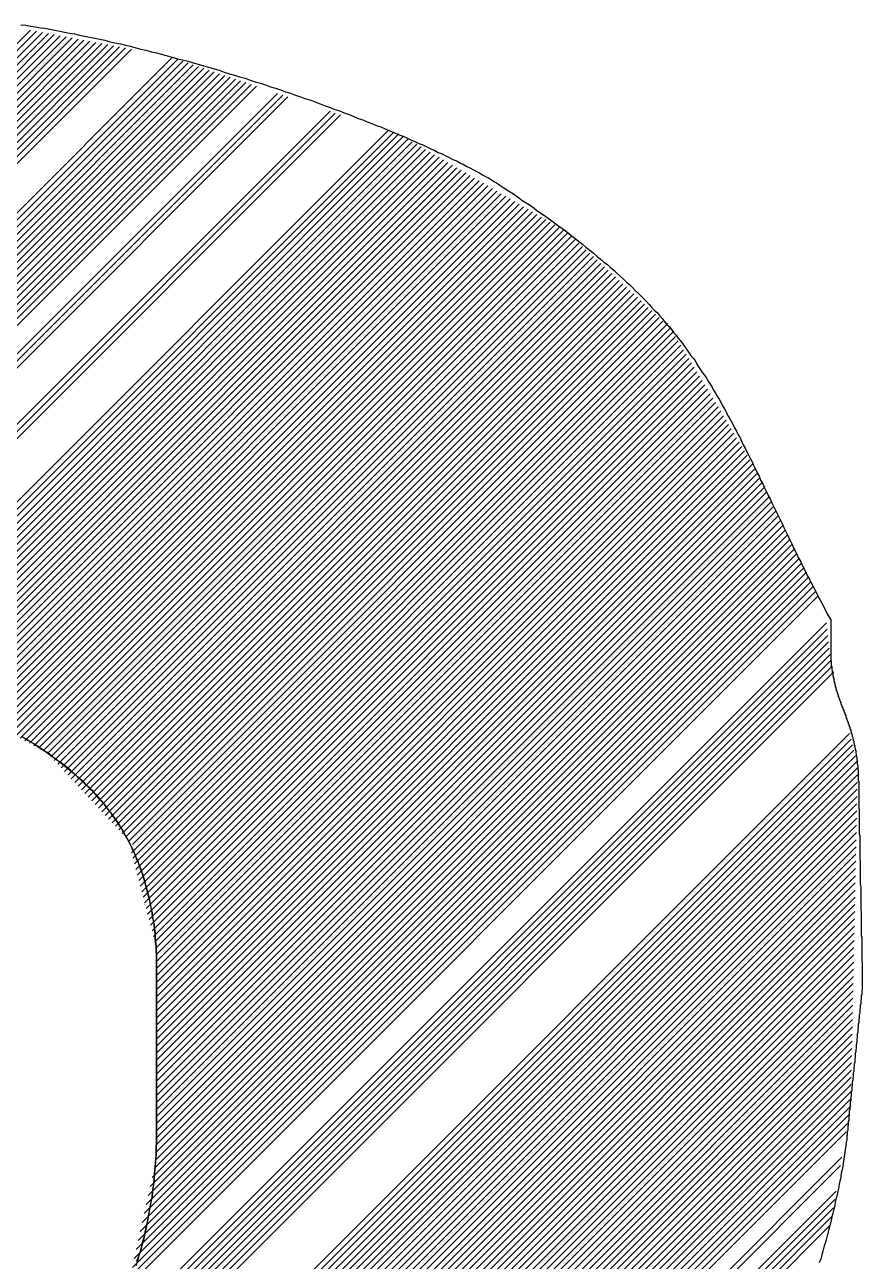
# Model space of a CAD drawing. Extents: x 3196 to 9141, y -1880 to 2325.
# Drawn here: x 9005.09 to 9013.49, y -1186.18 to -1173.78 of the extents above; entities that cross this region are included whole.
import ezdxf

# ---------------------------------------------------------------- set-up
doc = ezdxf.new("R2010")
doc.units = 0
doc.header["$MEASUREMENT"] = 0
doc.layers.add('1', color=1, linetype='CONTINUOUS')
doc.layers.add('10', color=10, linetype='CONTINUOUS')

msp = doc.modelspace()

# ---------------------------------------------------------------- linework, layer by layer
at = {"layer": '1', "linetype": 'Continuous'}
for p, q in [((9002.242018, -1177.156885), (9005.502518, -1173.896385)), ((9002.378168, -1176.950035), (9005.443018, -1173.885185)), ((9002.514318, -1176.743185), (9005.383518, -1173.873985)), ((9002.650468, -1176.536285), (9005.323968, -1173.862835)), ((9002.786668, -1176.329435), (9005.264468, -1173.851635)), ((9002.922818, -1176.122535), (9005.204918, -1173.840435)), ((9003.058968, -1175.915685), (9005.145418, -1173.829235)), ((9000.744268, -1179.432485), (9006.157268, -1174.019435)), ((9000.880418, -1179.225585), (9006.097768, -1174.008285)), ((9001.016568, -1179.018735), (9006.038218, -1173.997085)), ((9001.152718, -1178.811885), (9005.978718, -1173.985885)), ((9001.288918, -1178.604985), (9005.919218, -1173.974685)), ((9001.425068, -1178.398135), (9005.859668, -1173.963535)), ((9001.561218, -1178.191235), (9005.800168, -1173.952335)), ((9001.697368, -1177.984385), (9005.740618, -1173.941135)), ((9001.833518, -1177.777535), (9005.681118, -1173.929935)), ((9001.969718, -1177.570635), (9005.621568, -1173.918735)), ((9002.105868, -1177.363785), (9005.562068, -1173.907585)), ((8993.171068, -1187.500635), (9006.567168, -1174.104535)), ((8993.171068, -1187.571335), (9006.619918, -1174.122485)), ((8993.171068, -1187.642035), (9006.672668, -1174.140435)), ((9000.856218, -1180.027635), (9006.725418, -1174.158385)), ((9000.926918, -1180.027635), (9006.778168, -1174.176385)), ((9000.997618, -1180.027635), (9006.830968, -1174.194335)), ((9001.068368, -1180.027635), (9006.883718, -1174.212285)), ((9001.139068, -1180.027635), (9006.936468, -1174.230235)), ((9001.209768, -1180.027635), (9006.989218, -1174.248185)), ((9001.280918, -1180.027185), (9007.041968, -1174.266135)), ((9001.346518, -1180.032285), (9007.094718, -1174.284135)), ((9001.412118, -1180.037435), (9007.147468, -1174.302085)), ((9001.477718, -1180.042535), (9007.200218, -1174.320035)), ((9001.543318, -1180.047635), (9007.252968, -1174.337985)), ((9001.608868, -1180.052785), (9007.305718, -1174.355935)), ((9001.674468, -1180.057885), (9007.358468, -1174.373885)), ((9001.740068, -1180.062985), (9007.411218, -1174.391885)), ((9002.002518, -1180.083385), (9007.622218, -1174.463685)), ((9002.068918, -1180.087735), (9007.674968, -1174.481635)), ((9002.135268, -1180.092085), (9007.727718, -1174.499635)), ((9002.666218, -1180.126835), (9008.149768, -1174.643285)), ((9002.732568, -1180.131185), (9008.202518, -1174.661235)), ((9002.798918, -1180.135535), (9008.255268, -1174.679185)), ((9003.402568, -1180.168285), (9008.730018, -1174.840835)), ((9003.476568, -1180.164985), (9008.782768, -1174.858785)), ((9003.536818, -1180.175435), (9008.841568, -1174.870685)), ((9003.576218, -1180.206785), (9008.888268, -1174.894685)), ((9003.626018, -1180.227685), (9008.930868, -1174.922835)), ((9003.675868, -1180.248535), (9008.975518, -1174.948885)), ((9003.725668, -1180.269435), (9009.020168, -1174.974935)), ((9003.775468, -1180.290335), (9009.064818, -1175.000985)), ((9003.825318, -1180.311235), (9009.109468, -1175.027035)), ((9003.875118, -1180.332135), (9009.154118, -1175.053085)), ((9003.924918, -1180.353035), (9009.198818, -1175.079185)), ((9003.974768, -1180.373885), (9009.243468, -1175.105235)), ((9004.024568, -1180.394785), (9009.288118, -1175.131285)), ((9004.077918, -1180.412185), (9009.332768, -1175.157335)), ((9004.124218, -1180.436585), (9009.377418, -1175.183385)), ((9004.169718, -1180.461785), (9009.422068, -1175.209435)), ((9004.215618, -1180.486585), (9009.466718, -1175.235535)), ((9004.261568, -1180.511385), (9009.511368, -1175.261585)), ((9004.307468, -1180.536185), (9009.556018, -1175.287635)), ((9004.353368, -1180.560985), (9009.600668, -1175.313685)), ((9004.399268, -1180.585785), (9009.645318, -1175.339735)), ((9004.445218, -1180.610585), (9009.689968, -1175.365785)), ((9004.491118, -1180.635385), (9009.734618, -1175.391885)), ((9004.537018, -1180.660185), (9009.779268, -1175.417935)), ((9004.582968, -1180.684985), (9009.823918, -1175.443985)), ((9004.628868, -1180.709735), (9009.868568, -1175.470035)), ((9004.674768, -1180.734535), (9009.913218, -1175.496085)), ((9004.720668, -1180.759335), (9009.957868, -1175.522135)), ((9004.766618, -1180.784135), (9010.002518, -1175.548235)), ((9004.812518, -1180.808935), (9010.047168, -1175.574285)), ((9004.858418, -1180.833735), (9010.091818, -1175.600335)), ((9004.904318, -1180.858535), (9010.136468, -1175.626385)), ((9004.950268, -1180.883335), (9010.181168, -1175.652435)), ((9004.996168, -1180.908135), (9010.225818, -1175.678485)), ((9005.042068, -1180.932935), (9010.270468, -1175.704585)), ((9005.087968, -1180.957735), (9010.315118, -1175.730635)), ((9005.133918, -1180.982535), (9010.359768, -1175.756685)), ((9005.179818, -1181.007335), (9010.404418, -1175.782735)), ((9005.225718, -1181.032135), (9010.449068, -1175.808785)), ((9005.281318, -1181.047235), (9010.499668, -1175.828885)), ((9005.317568, -1181.081735), (9010.538368, -1175.860935)), ((9005.349518, -1181.120485), (9010.573018, -1175.896935)), ((9005.383618, -1181.157085), (9010.609718, -1175.930985)), ((9005.417718, -1181.193735), (9010.646418, -1175.964985)), ((9005.451768, -1181.230335), (9010.683068, -1175.999035)), ((9005.485868, -1181.266935), (9010.719768, -1176.033035)), ((9005.519968, -1181.303585), (9010.756468, -1176.067085)), ((9005.554068, -1181.340185), (9010.793168, -1176.101085)), ((9005.588168, -1181.376785), (9010.829818, -1176.135135)), ((9005.622268, -1181.413435), (9010.866518, -1176.169135)), ((9005.656368, -1181.450035), (9010.903218, -1176.203185)), ((9005.690418, -1181.486635), (9010.939868, -1176.237235)), ((9005.724518, -1181.523285), (9010.976568, -1176.271235)), ((9005.758618, -1181.559885), (9011.013268, -1176.305285)), ((9005.792718, -1181.596485), (9011.049918, -1176.339285)), ((9005.826818, -1181.633135), (9011.086618, -1176.373335)), ((9005.860918, -1181.669735), (9011.123318, -1176.407335)), ((9005.895018, -1181.706385), (9011.159968, -1176.441385)), ((9005.929068, -1181.742985), (9011.196668, -1176.475385)), ((9005.963168, -1181.779585), (9011.233368, -1176.509435)), ((9005.997268, -1181.816235), (9011.270068, -1176.543435)), ((9006.031368, -1181.852835), (9011.306718, -1176.577485)), ((9006.065468, -1181.889435), (9011.343418, -1176.611485)), ((9006.112718, -1181.912885), (9011.380118, -1176.645535)), ((9006.133668, -1181.962685), (9011.416768, -1176.679535)), ((9006.157068, -1182.080685), (9011.490168, -1176.747585)), ((9006.167718, -1181.999285), (9011.453468, -1176.713585)), ((9006.171818, -1182.136635), (9011.537768, -1176.770685)), ((9006.186618, -1182.192585), (9011.564368, -1176.814785)), ((9006.201368, -1182.248485), (9011.600218, -1176.849685)), ((9006.216168, -1182.304435), (9011.617568, -1176.903035)), ((9006.230918, -1182.360385), (9011.644168, -1176.947135)), ((9006.245718, -1182.416285), (9011.670768, -1176.991235)), ((9006.260468, -1182.472235), (9011.697368, -1177.035385)), ((9006.275268, -1182.528185), (9011.723968, -1177.079485)), ((9006.290018, -1182.584135), (9011.750568, -1177.123585)), ((9006.304818, -1182.640035), (9011.777118, -1177.167735)), ((9006.319568, -1182.695985), (9011.803718, -1177.211835)), ((9006.334368, -1182.751935), (9011.830318, -1177.255935)), ((9006.349118, -1182.807835), (9011.856918, -1177.300085)), ((9006.363918, -1182.863785), (9011.883518, -1177.344185)), ((9006.378668, -1182.919735), (9011.910118, -1177.388285)), ((9006.393468, -1182.975685), (9011.936718, -1177.432435)), ((9006.408218, -1183.031585), (9011.963318, -1177.476535)), ((9006.404468, -1183.106085), (9011.989918, -1177.520635)), ((9006.404768, -1183.176485), (9012.016518, -1177.564785)), ((9006.405118, -1183.246835), (9012.043068, -1177.608885)), ((9006.405418, -1183.317235), (9012.069668, -1177.652985)), ((9006.405768, -1183.387635), (9012.096268, -1177.697135)), ((9006.406068, -1183.458035), (9012.122868, -1177.741235)), ((9006.406418, -1183.528385), (9012.149468, -1177.785335)), ((9006.406718, -1183.598785), (9012.176068, -1177.829435)), ((9006.407068, -1183.669185), (9012.202668, -1177.873585)), ((9006.407368, -1183.739535), (9012.229268, -1177.917685)), ((9006.407718, -1183.809935), (9012.255868, -1177.961785)), ((9006.408018, -1183.880335), (9012.282418, -1178.005935)), ((9006.408368, -1183.950735), (9012.309018, -1178.050035)), ((9006.408668, -1184.021085), (9012.335618, -1178.094135)), ((9006.407868, -1184.234035), (9012.416018, -1178.225885)), ((9006.408518, -1184.162685), (9012.388818, -1178.182385)), ((9006.409218, -1184.091285), (9012.362218, -1178.138285)), ((9006.405868, -1184.448185), (9012.486218, -1178.367835)), ((9006.406518, -1184.376785), (9012.462818, -1178.320535)), ((9006.407218, -1184.305435), (9012.442018, -1178.270635)), ((9006.404518, -1184.590935), (9012.533018, -1178.462435)), ((9006.405218, -1184.519585), (9012.509618, -1178.415135)), ((9006.402518, -1184.805085), (9012.603218, -1178.604385)), ((9006.403218, -1184.733685), (9012.579818, -1178.557085)), ((9006.403868, -1184.662335), (9012.556418, -1178.509785)), ((9006.401218, -1184.947835), (9012.650018, -1178.698985)), ((9006.401868, -1184.876435), (9012.626618, -1178.651685)), ((9006.399868, -1185.090585), (9012.696818, -1178.793635)), ((9006.400518, -1185.019185), (9012.673418, -1178.746335)), ((9006.404068, -1185.157085), (9012.720218, -1178.840935)), ((9006.344718, -1185.428535), (9012.790418, -1178.982885)), ((9006.364518, -1185.338085), (9012.767018, -1178.935535)), ((9006.384318, -1185.247585), (9012.743618, -1178.888235)), ((9006.305168, -1185.609535), (9012.837218, -1179.077485)), ((9006.324968, -1185.519035), (9012.813818, -1179.030185)), ((9006.245818, -1185.881035), (9012.907418, -1179.219435)), ((9006.265568, -1185.790535), (9012.884018, -1179.172085)), ((9006.285368, -1185.700035), (9012.860618, -1179.124785)), ((9006.186468, -1186.152535), (9012.977618, -1179.361335)), ((9006.206218, -1186.062035), (9012.954218, -1179.314035)), ((9006.226018, -1185.971535), (9012.930818, -1179.266735)), ((9006.146868, -1186.333485), (9013.024418, -1179.455985)), ((9006.166668, -1186.243035), (9013.001018, -1179.408635)), ((9006.127118, -1186.423985), (9013.047818, -1179.503285)), ((8993.171068, -1199.733585), (9013.129768, -1179.774885)), ((8993.171068, -1199.804285), (9013.137218, -1179.838135)), ((8993.171068, -1199.874985), (9013.144668, -1179.901385)), ((8993.171068, -1199.945735), (9013.152118, -1179.964685)), ((8993.171068, -1200.016435), (9013.159568, -1180.027935)), ((8993.171068, -1200.087135), (9013.167018, -1180.091185)), ((8993.171068, -1200.157835), (9013.175168, -1180.153785)), ((8993.171068, -1200.228535), (9013.189618, -1180.210035)), ((8993.171068, -1200.299285), (9013.204068, -1180.266285)), ((9000.856468, -1193.391685), (9013.363168, -1180.884985)), ((9000.880418, -1193.438485), (9013.377618, -1180.941235)), ((9000.904318, -1193.485235), (9013.392118, -1180.997485)), ((9000.928268, -1193.532035), (9013.406568, -1181.053735)), ((9000.952218, -1193.578785), (9013.421018, -1181.109985)), ((9000.976168, -1193.625585), (9013.445868, -1181.155835)), ((9001.000068, -1193.672335), (9013.449968, -1181.222485)), ((9001.024018, -1193.719135), (9013.442868, -1181.300285)), ((9001.047968, -1193.765885), (9013.441368, -1181.372485)), ((9001.071868, -1193.812685), (9013.439868, -1181.444685)), ((9001.095818, -1193.859435), (9013.438368, -1181.516885)), ((9001.119768, -1193.906235), (9013.436868, -1181.589085)), ((9001.143668, -1193.952985), (9013.435418, -1181.661285)), ((9001.167618, -1193.999785), (9013.433918, -1181.733485)), ((9001.191568, -1194.046535), (9013.432418, -1181.805685)), ((9001.215468, -1194.093335), (9013.430918, -1181.877935)), ((9001.239418, -1194.140085), (9013.429418, -1181.950135)), ((9001.263368, -1194.186885), (9013.427918, -1182.022335)), ((9001.287318, -1194.233635), (9013.426418, -1182.094535)), ((9001.311218, -1194.280435), (9013.424918, -1182.166735)), ((9001.335168, -1194.327235), (9013.423418, -1182.238935)), ((9001.359118, -1194.373985), (9013.421918, -1182.311135)), ((9001.383018, -1194.420785), (9013.420418, -1182.383335)), ((9001.406968, -1194.467535), (9013.418968, -1182.455585)), ((9001.430918, -1194.514335), (9013.417468, -1182.527785)), ((9001.454818, -1194.561085), (9013.415968, -1182.599985)), ((9001.478768, -1194.607885), (9013.414468, -1182.672185)), ((9001.502718, -1194.654635), (9013.412968, -1182.744385)), ((9001.526668, -1194.701435), (9013.411468, -1182.816585)), ((9001.550568, -1194.748185), (9013.409968, -1182.888785)), ((9001.574518, -1194.794985), (9013.408468, -1182.960985)), ((9001.598468, -1194.841735), (9013.406968, -1183.033185)), ((9001.622368, -1194.888535), (9013.405468, -1183.105435)), ((9001.646318, -1194.935285), (9013.404018, -1183.177635)), ((9001.670268, -1194.982085), (9013.402518, -1183.249835)), ((9001.694168, -1195.028835), (9013.401018, -1183.322035)), ((9001.718118, -1195.075635), (9013.399518, -1183.394235)), ((9001.742068, -1195.122385), (9013.398018, -1183.466435)), ((9001.765968, -1195.169185), (9013.396518, -1183.538635)), ((9001.789918, -1195.215935), (9013.395018, -1183.610835)), ((9001.813868, -1195.262735), (9013.393518, -1183.683085)), ((9001.837818, -1195.309485), (9013.392018, -1183.755285)), ((9001.861718, -1195.356285), (9013.390518, -1183.827485)), ((9001.885668, -1195.403035), (9013.389018, -1183.899685)), ((9001.909618, -1195.449835), (9013.387568, -1183.971885)), ((9001.933518, -1195.496585), (9013.386068, -1184.044085)), ((9001.957468, -1195.543385), (9013.384568, -1184.116285)), ((9001.981418, -1195.590135), (9013.383068, -1184.188485)), ((9002.005318, -1195.636935), (9013.381568, -1184.260735)), ((9002.029268, -1195.683685), (9013.380068, -1184.332935)), ((9002.053218, -1195.730485), (9013.378568, -1184.405135)), ((9002.077168, -1195.777285), (9013.377068, -1184.477335)), ((9002.101068, -1195.824035), (9013.375568, -1184.549535)), ((9002.125018, -1195.870835), (9013.374068, -1184.621735)), ((9002.148968, -1195.917585), (9013.355718, -1184.710835)), ((9002.172868, -1195.964385), (9013.341568, -1184.795685)), ((9002.196818, -1196.011135), (9013.327418, -1184.880535)), ((9002.268618, -1196.151485), (9013.285018, -1185.135085)), ((9002.292568, -1196.198235), (9013.270868, -1185.219935)), ((9002.364368, -1196.338585), (9013.228468, -1185.474485)), ((9002.388318, -1196.385335), (9013.214318, -1185.559335)), ((9002.412218, -1196.432135), (9013.200168, -1185.644185)), ((9002.436168, -1196.478885), (9013.186018, -1185.729035)), ((9002.460118, -1196.525685), (9013.171868, -1185.813885))]:
    msp.add_line(p, q, dxfattribs=at)
at = {"layer": '10', "linetype": 'Continuous'}
for points in [[(9005.048118, -1173.775235), (9005.098318, -1173.780285), (9005.143518, -1173.790285), (9005.193768, -1173.795335), (9005.243968, -1173.805385), (9005.289168, -1173.810385), (9005.339368, -1173.820435), (9005.389618, -1173.830485), (9005.439818, -1173.840535), (9005.485018, -1173.850585), (9005.535218, -1173.860635), (9005.585468, -1173.865635), (9005.635668, -1173.880685), (9005.685918, -1173.890735), (9005.736118, -1173.900785), (9005.791368, -1173.910835), (9005.841568, -1173.920885), (9005.891818, -1173.930935), (9005.942018, -1173.945985), (9005.992268, -1173.956035), (9006.047468, -1173.966085), (9006.097718, -1173.981135), (9006.147918, -1173.991185), (9006.203168, -1174.006235), (9006.253368, -1174.021335), (9006.303618, -1174.031385), (9006.358868, -1174.046435), (9006.409068, -1174.056485), (9006.459268, -1174.071535), (9006.514518, -1174.086585), (9006.564768, -1174.101685), (9006.620018, -1174.116735), (9006.670218, -1174.126785), (9006.725468, -1174.141835), (9006.775668, -1174.156935), (9006.825918, -1174.171985), (9006.881118, -1174.187035), (9006.931368, -1174.202135), (9006.986618, -1174.217185), (9007.036818, -1174.232235), (9007.087018, -1174.252335), (9007.142268, -1174.267385), (9007.192518, -1174.282485), (9007.242718, -1174.297535), (9007.297968, -1174.312585), (9007.348168, -1174.332685), (9007.398418, -1174.347735), (9007.453668, -1174.362835), (9007.503868, -1174.377885), (9007.554068, -1174.397985), (9007.604318, -1174.413035), (9007.654518, -1174.428085), (9007.704768, -1174.448185), (9007.754968, -1174.463235), (9007.805168, -1174.483335), (9007.855418, -1174.498435), (9007.905618, -1174.518485), (9007.955868, -1174.533585), (9008.006068, -1174.553635), (9008.051268, -1174.568735), (9008.101468, -1174.588785), (9008.151718, -1174.603885), (9008.196918, -1174.623985), (9008.247118, -1174.639035), (9008.292318, -1174.659135), (9008.342518, -1174.674185), (9008.387718, -1174.694285), (9008.432918, -1174.714335), (9008.478118, -1174.729435), (9008.523318, -1174.749535), (9008.568518, -1174.764585), (9008.613718, -1174.784685), (9008.658918, -1174.799735), (9008.704118, -1174.819835), (9008.749318, -1174.839885), (9008.789518, -1174.854985), (9008.834718, -1174.875085), (9008.874868, -1174.890135), (9008.920068, -1174.910235), (9008.960268, -1174.930285), (9009.000418, -1174.945385), (9009.040618, -1174.965435), (9009.080768, -1174.980535), (9009.120968, -1175.000635), (9009.161118, -1175.020685), (9009.201318, -1175.035785), (9009.236468, -1175.055835), (9009.276618, -1175.070935), (9009.311768, -1175.090985), (9009.346918, -1175.106085), (9009.382118, -1175.126185), (9009.422268, -1175.141235), (9009.452418, -1175.161335), (9009.487568, -1175.176385), (9009.522718, -1175.196485), (9009.552818, -1175.211535), (9009.588018, -1175.231635), (9009.618118, -1175.246685), (9009.648268, -1175.261735), (9009.678368, -1175.281835), (9009.708518, -1175.296885), (9009.738668, -1175.311985), (9009.768768, -1175.332085), (9009.793918, -1175.347135), (9009.819018, -1175.362185), (9009.849118, -1175.382285), (9009.874268, -1175.397335)], [(9009.874268, -1175.397335), (9009.894318, -1175.412435), (9009.939518, -1175.442535), (9009.989768, -1175.472685), (9010.039968, -1175.507835), (9010.085168, -1175.542985), (9010.135418, -1175.573135), (9010.180568, -1175.603235), (9010.225768, -1175.638385), (9010.270968, -1175.668535), (9010.316168, -1175.698685), (9010.361368, -1175.733835), (9010.401568, -1175.763935), (9010.441718, -1175.794085), (9010.486918, -1175.824235), (9010.527118, -1175.854335), (9010.567268, -1175.884485), (9010.607468, -1175.914635), (9010.642618, -1175.944735), (9010.682768, -1175.974885), (9010.717968, -1176.005035), (9010.758118, -1176.035135), (9010.793268, -1176.065285), (9010.828418, -1176.095385), (9010.863568, -1176.125535), (9010.898718, -1176.155685), (9010.933868, -1176.180785), (9010.964018, -1176.210935), (9010.999168, -1176.241035), (9011.029318, -1176.271185), (9011.059418, -1176.296285), (9011.094618, -1176.326435), (9011.124718, -1176.356535), (9011.154868, -1176.381685), (9011.184968, -1176.411785), (9011.210118, -1176.441935), (9011.240218, -1176.467035), (9011.270368, -1176.497185), (9011.295468, -1176.522285), (9011.325618, -1176.552385), (9011.350718, -1176.582535), (9011.375818, -1176.607635), (9011.400918, -1176.637785), (9011.431068, -1176.662885), (9011.456168, -1176.693035), (9011.481268, -1176.723135), (9011.501368, -1176.748285), (9011.526468, -1176.778385), (9011.551618, -1176.803485), (9011.576718, -1176.833635), (9011.596818, -1176.863785), (9011.621918, -1176.888885), (9011.642018, -1176.919035), (9011.662068, -1176.944135), (9011.687168, -1176.974235), (9011.707268, -1177.004385), (9011.727368, -1177.029485), (9011.747468, -1177.059635), (9011.767568, -1177.089785), (9011.792668, -1177.119885), (9011.812718, -1177.144985), (9011.827818, -1177.175135), (9011.847918, -1177.205285), (9011.867968, -1177.235385), (9011.888068, -1177.265535), (9011.908168, -1177.290635), (9011.928268, -1177.320785), (9011.943318, -1177.350885), (9011.963418, -1177.381035), (9011.983468, -1177.411185), (9011.998568, -1177.441285), (9012.018668, -1177.471435), (9012.033718, -1177.501585), (9012.053818, -1177.531685), (9012.073868, -1177.566835), (9012.088968, -1177.596985), (9012.109018, -1177.627135), (9012.124118, -1177.657235), (9012.139168, -1177.692385), (9012.159268, -1177.722535), (9012.174318, -1177.752685), (9012.194418, -1177.787835), (9012.209468, -1177.817935), (9012.229568, -1177.853085), (9012.244618, -1177.888285), (9012.264718, -1177.918385), (9012.279768, -1177.953535), (9012.294868, -1177.988685), (9012.314918, -1178.023835), (9012.330018, -1178.053985), (9012.350118, -1178.089135), (9012.365168, -1178.124285), (9012.385268, -1178.159435), (9012.400318, -1178.194585), (9012.420418, -1178.234785), (9012.435468, -1178.269935), (9012.455568, -1178.305085), (9012.470618, -1178.345285), (9012.490718, -1178.380435), (9012.505768, -1178.415585), (9012.525868, -1178.455735), (9012.545968, -1178.495935), (9012.566018, -1178.531085), (9012.581118, -1178.571235), (9012.601218, -1178.611435), (9012.621268, -1178.651585), (9012.641368, -1178.691785), (9012.661468, -1178.731935), (9012.681568, -1178.772135), (9012.701618, -1178.817335), (9012.721718, -1178.857485), (9012.741818, -1178.897685), (9012.761918, -1178.942885), (9012.781968, -1178.983035), (9012.802068, -1179.028235), (9012.827168, -1179.073435), (9012.847268, -1179.118635), (9012.872368, -1179.163835), (9012.892468, -1179.209035), (9012.917568, -1179.254235), (9012.937668, -1179.299435), (9012.962768, -1179.344635), (9012.987868, -1179.394885), (9013.013018, -1179.440035), (9013.038118, -1179.490285), (9013.063218, -1179.540485), (9013.088318, -1179.585685), (9013.113418, -1179.635935), (9013.138568, -1179.686135), (9013.168668, -1179.736335), (9013.173718, -1179.746385), (9013.173718, -1179.751435), (9013.173718, -1179.756435), (9013.173718, -1179.761485), (9013.173718, -1179.766485), (9013.173718, -1179.771535), (9013.173718, -1179.776535), (9013.173718, -1179.781535), (9013.173718, -1179.786585), (9013.173718, -1179.791585), (9013.173718, -1179.796635), (9013.173718, -1179.801635), (9013.173718, -1179.806685), (9013.173718, -1179.811685), (9013.173718, -1179.816685), (9013.173718, -1179.821735), (9013.173718, -1179.826735), (9013.173718, -1179.831785), (9013.173718, -1179.836785), (9013.173718, -1179.841835), (9013.173718, -1179.846835), (9013.173718, -1179.851885), (9013.173718, -1179.856885), (9013.173718, -1179.861885), (9013.173718, -1179.866935), (9013.173718, -1179.871935), (9013.173718, -1179.876985), (9013.173718, -1179.881985), (9013.173718, -1179.887035), (9013.173718, -1179.892035), (9013.173718, -1179.897085), (9013.173718, -1179.902085), (9013.173718, -1179.907085), (9013.173718, -1179.912135), (9013.173718, -1179.917135), (9013.173718, -1179.922185), (9013.173718, -1179.927185), (9013.173718, -1179.932235), (9013.173718, -1179.937235), (9013.173718, -1179.942235), (9013.173718, -1179.947285), (9013.173718, -1179.952285), (9013.173718, -1179.957335), (9013.173718, -1179.962335), (9013.173718, -1179.967385), (9013.173718, -1179.972385), (9013.173718, -1179.977435), (9013.173718, -1179.982435), (9013.173718, -1179.987435), (9013.173718, -1179.992485), (9013.173718, -1179.997485), (9013.173718, -1180.002535), (9013.173718, -1180.007535), (9013.173718, -1180.012585), (9013.173718, -1180.017585), (9013.173718, -1180.022635), (9013.173718, -1180.027635), (9013.173718, -1180.042685), (9013.173718, -1180.057785), (9013.173718, -1180.067785), (9013.173718, -1180.082885), (9013.173718, -1180.092935), (9013.173718, -1180.107985), (9013.173718, -1180.123035), (9013.173718, -1180.133085), (9013.173718, -1180.148185), (9013.178718, -1180.158185), (9013.178718, -1180.168235), (9013.178718, -1180.183335), (9013.178718, -1180.193335), (9013.178718, -1180.208435), (9013.183768, -1180.218485), (9013.183768, -1180.228535), (9013.183768, -1180.238535), (9013.188768, -1180.253635), (9013.188768, -1180.263685), (9013.188768, -1180.273735), (9013.193768, -1180.283735), (9013.193768, -1180.293785), (9013.193768, -1180.303835), (9013.198818, -1180.313885), (9013.198818, -1180.323935), (9013.203818, -1180.333985), (9013.203818, -1180.344035), (9013.203818, -1180.354085), (9013.208868, -1180.364085), (9013.208868, -1180.374135), (9013.213868, -1180.384185), (9013.213868, -1180.394235), (9013.218918, -1180.404285), (9013.218918, -1180.414335), (9013.223918, -1180.424385), (9013.223918, -1180.434435), (9013.228968, -1180.444435), (9013.228968, -1180.449485), (9013.233968, -1180.459535), (9013.238968, -1180.469585), (9013.238968, -1180.479635), (9013.244018, -1180.489635), (9013.244018, -1180.494685), (9013.249018, -1180.504735), (9013.249018, -1180.514785), (9013.254068, -1180.524835), (9013.259068, -1180.529835), (9013.259068, -1180.539885), (9013.264118, -1180.549935), (9013.269118, -1180.559985), (9013.269118, -1180.564985), (9013.274168, -1180.575035), (9013.274168, -1180.585085), (9013.279168, -1180.595135), (9013.284168, -1180.600135), (9013.284168, -1180.610185), (9013.289218, -1180.620235), (9013.294218, -1180.625235), (9013.294218, -1180.635285), (9013.299268, -1180.645335), (9013.304268, -1180.655385), (9013.304268, -1180.660385), (9013.309318, -1180.670435), (9013.314318, -1180.680485), (9013.314318, -1180.690535), (9013.319318, -1180.695535), (9013.324368, -1180.705585), (9013.324368, -1180.715635), (9013.329368, -1180.725685), (9013.329368, -1180.730735), (9013.334418, -1180.740735), (9013.339418, -1180.750785), (9013.339418, -1180.760835), (9013.344468, -1180.765885), (9013.349468, -1180.775935), (9013.349468, -1180.785935), (9013.354518, -1180.795985), (9013.359518, -1180.806035), (9013.359518, -1180.816085), (9013.364518, -1180.826135), (9013.364518, -1180.836185), (9013.369568, -1180.841185), (9013.374568, -1180.851235), (9013.374568, -1180.861285), (9013.379618, -1180.871335), (9013.379618, -1180.881385), (9013.384618, -1180.891435), (9013.389668, -1180.901485), (9013.389668, -1180.911485), (9013.394668, -1180.926585), (9013.394668, -1180.936635), (9013.399718, -1180.946635), (9013.399718, -1180.956685), (9013.404718, -1180.966735), (9013.404718, -1180.976785), (9013.409718, -1180.991835), (9013.409718, -1181.001885), (9013.414768, -1181.011935), (9013.414768, -1181.021985), (9013.419768, -1181.037035), (9013.419768, -1181.047085), (9013.424818, -1181.057135), (9013.424818, -1181.072185), (9013.424818, -1181.082235), (9013.429818, -1181.097335), (9013.429818, -1181.107385), (9013.434868, -1181.122435), (9013.434868, -1181.132485), (9013.434868, -1181.147535), (9013.439868, -1181.162585), (9013.439868, -1181.172635), (9013.439868, -1181.187735), (9013.444868, -1181.202785), (9013.444868, -1181.217835), (9013.444868, -1181.232935), (9013.444868, -1181.242935), (9013.449918, -1181.258035), (9013.449918, -1181.273085), (9013.449918, -1181.288135), (9013.449918, -1181.303235), (9013.449918, -1181.318285), (9013.449918, -1181.338385), (9013.449918, -1181.353435), (9013.454918, -1181.368485), (9013.454918, -1181.383585), (9013.454918, -1181.403685), (9013.454918, -1181.418735), (9013.454918, -1181.433785), (9013.454918, -1181.438835), (9013.454918, -1181.443835), (9013.454918, -1181.448835), (9013.454918, -1181.453885), (9013.454918, -1181.458885), (9013.454918, -1181.463935), (9013.454918, -1181.468935), (9013.454918, -1181.478985), (9013.454918, -1181.484035), (9013.454918, -1181.494035), (9013.454918, -1181.504085), (9013.454918, -1181.509135), (9013.454918, -1181.519185), (9013.454918, -1181.529235), (9013.454918, -1181.544285), (9013.454918, -1181.554335), (9013.454918, -1181.564385), (9013.454918, -1181.579435), (9013.454918, -1181.589485), (9013.454918, -1181.604535), (9013.454918, -1181.619585), (9013.454918, -1181.634685), (9013.459968, -1181.644735), (9013.459968, -1181.659785), (9013.459968, -1181.679885), (9013.459968, -1181.694935), (9013.459968, -1181.709985), (9013.459968, -1181.725085), (9013.459968, -1181.745135), (9013.459968, -1181.760235), (9013.459968, -1181.780335), (9013.459968, -1181.795385), (9013.459968, -1181.815485), (9013.459968, -1181.835535), (9013.459968, -1181.855635), (9013.459968, -1181.875735), (9013.459968, -1181.890785), (9013.464968, -1181.910885), (9013.464968, -1181.935985), (9013.464968, -1181.956085), (9013.464968, -1181.976185), (9013.464968, -1181.996235), (9013.464968, -1182.016335), (9013.464968, -1182.036435), (9013.464968, -1182.061535), (9013.464968, -1182.081635), (9013.464968, -1182.101735), (9013.464968, -1182.126835), (9013.464968, -1182.146935), (9013.470018, -1182.172035), (9013.470018, -1182.192135), (9013.470018, -1182.217235), (9013.470018, -1182.237335), (9013.470018, -1182.262435), (9013.470018, -1182.282535), (9013.470018, -1182.307635), (9013.470018, -1182.327685), (9013.470018, -1182.352835), (9013.470018, -1182.377935), (9013.470018, -1182.398035), (9013.475018, -1182.423135), (9013.475018, -1182.443235), (9013.475018, -1182.468335), (9013.475018, -1182.493435), (9013.475018, -1182.513535), (9013.475018, -1182.538635), (9013.475018, -1182.558735), (9013.475018, -1182.583835), (9013.475018, -1182.608935), (9013.475018, -1182.629035), (9013.475018, -1182.654135), (9013.480068, -1182.674235), (9013.480068, -1182.699335), (9013.480068, -1182.719435), (9013.480068, -1182.739535), (9013.480068, -1182.764635), (9013.480068, -1182.784735), (9013.480068, -1182.804785), (9013.480068, -1182.829885), (9013.480068, -1182.849985), (9013.480068, -1182.870085), (9013.480068, -1182.890185), (9013.480068, -1182.910285), (9013.485068, -1182.930335), (9013.485068, -1182.950435), (9013.485068, -1182.970535), (9013.485068, -1182.990635), (9013.485068, -1183.010685), (9013.485068, -1183.030785), (9013.485068, -1183.045835), (9013.485068, -1183.065935), (9013.485068, -1183.086035), (9013.485068, -1183.101085), (9013.485068, -1183.121185), (9013.485068, -1183.136235), (9013.485068, -1183.151335), (9013.485068, -1183.166385), (9013.490068, -1183.181435), (9013.490068, -1183.196535), (9013.490068, -1183.211585), (9013.490068, -1183.226635), (9013.490068, -1183.241735), (9013.490068, -1183.256785), (9013.490068, -1183.266835), (9013.490068, -1183.281885), (9013.490068, -1183.291935), (9013.490068, -1183.301985), (9013.490068, -1183.317035), (9013.490068, -1183.327085), (9013.490068, -1183.337135), (9013.490068, -1183.347185), (9013.490068, -1183.352185), (9013.490068, -1183.362235), (9013.490068, -1183.367285), (9013.490068, -1183.377285), (9013.490068, -1183.382335), (9013.490068, -1183.387335), (9013.490068, -1183.392385), (9013.490068, -1183.397385), (9013.490068, -1183.402435), (9013.490068, -1183.407435), (9013.490068, -1183.412485), (9013.490068, -1183.417485), (9013.490068, -1183.422485), (9013.490068, -1183.427535), (9013.490068, -1183.432535), (9013.490068, -1183.437585), (9013.490068, -1183.442585), (9013.490068, -1183.447635), (9013.490068, -1183.457635), (9013.485068, -1183.462685), (9013.485068, -1183.467685), (9013.485068, -1183.477735), (9013.485068, -1183.482785), (9013.485068, -1183.492835), (9013.485068, -1183.502835), (9013.480068, -1183.512885), (9013.480068, -1183.522935), (9013.480068, -1183.532985), (9013.480068, -1183.543035), (9013.480068, -1183.553085), (9013.475018, -1183.563135), (9013.475018, -1183.578185), (9013.475018, -1183.588235), (9013.475018, -1183.598285), (9013.470018, -1183.613335), (9013.470018, -1183.623385), (9013.470018, -1183.638435), (9013.464968, -1183.653535), (9013.464968, -1183.663585), (9013.464968, -1183.678635), (9013.464968, -1183.693685), (9013.459968, -1183.708735), (9013.459968, -1183.723835), (9013.459968, -1183.738885), (9013.454918, -1183.753935), (9013.454918, -1183.769035), (9013.454918, -1183.784085), (9013.449918, -1183.799135), (9013.449918, -1183.814235), (9013.449918, -1183.834285), (9013.444868, -1183.849385), (9013.444868, -1183.864435), (9013.444868, -1183.884535), (9013.439868, -1183.899585), (9013.439868, -1183.914685), (9013.439868, -1183.934735), (9013.434868, -1183.949835), (9013.434868, -1183.969885), (9013.434868, -1183.984985), (9013.429818, -1184.005035), (9013.429818, -1184.020135), (9013.429818, -1184.040235), (9013.424818, -1184.055285), (9013.424818, -1184.075385), (9013.419768, -1184.095435), (9013.419768, -1184.110535), (9013.419768, -1184.130585), (9013.414768, -1184.145685), (9013.414768, -1184.165785), (9013.414768, -1184.185835), (9013.409718, -1184.200935), (9013.409718, -1184.220985), (9013.404718, -1184.236085), (9013.404718, -1184.256135), (9013.404718, -1184.276235), (9013.399718, -1184.291335), (9013.399718, -1184.311385), (9013.399718, -1184.326485), (9013.394668, -1184.346535), (9013.394668, -1184.361635), (9013.389668, -1184.381685), (9013.389668, -1184.396785), (9013.389668, -1184.416885), (9013.384618, -1184.431935), (9013.384618, -1184.452035), (9013.384618, -1184.467085), (9013.379618, -1184.482135), (9013.379618, -1184.502235), (9013.379618, -1184.517285), (9013.374568, -1184.532385), (9013.374568, -1184.552435), (9013.374568, -1184.567535), (9013.369568, -1184.582585), (9013.369568, -1184.597635), (9013.369568, -1184.612735), (9013.364518, -1184.627785), (9013.364518, -1184.642835), (9013.364518, -1184.657935), (9013.359518, -1184.672985), (9013.359518, -1184.688035), (9013.359518, -1184.703135), (9013.359518, -1184.713135), (9013.354518, -1184.728235), (9013.354518, -1184.743285), (9013.354518, -1184.753335), (9013.354518, -1184.768385), (9013.349468, -1184.778435), (9013.349468, -1184.793535), (9013.349468, -1184.803535), (9013.349468, -1184.813585), (9013.344468, -1184.823635), (9013.344468, -1184.833685), (9013.344468, -1184.843735), (9013.344468, -1184.853785), (9013.344468, -1184.863835), (9013.339418, -1184.873885), (9013.339418, -1184.883885), (9013.339418, -1184.888935), (9013.339418, -1184.898985), (9013.339418, -1184.903985), (9013.339418, -1184.914035), (9013.334418, -1184.919085), (9013.334418, -1184.924085), (9013.334418, -1184.929085), (9013.334418, -1184.934135), (9013.334418, -1184.939135), (9013.334418, -1184.944185), (9013.334418, -1184.949185), (9013.334418, -1184.954235), (9013.334418, -1184.959235)], [(9005.058168, -1180.916535), (9005.088268, -1180.931585), (9005.113418, -1180.951685), (9005.143518, -1180.966735), (9005.173668, -1180.986835), (9005.198768, -1181.001885), (9005.228918, -1181.021985), (9005.254018, -1181.042085), (9005.279118, -1181.057135), (9005.309268, -1181.077235), (9005.334368, -1181.097335), (9005.359468, -1181.112385), (9005.389618, -1181.132485), (9005.414718, -1181.152585), (9005.439818, -1181.172635), (9005.464918, -1181.192735), (9005.490068, -1181.212835), (9005.515168, -1181.232935), (9005.540268, -1181.252985), (9005.565368, -1181.273085), (9005.590468, -1181.293185), (9005.615618, -1181.318285), (9005.640718, -1181.338385), (9005.660768, -1181.358485), (9005.685918, -1181.383585), (9005.711018, -1181.403685), (9005.731118, -1181.423735), (9005.756218, -1181.448835), (9005.776318, -1181.473985), (9005.796368, -1181.494035), (9005.821518, -1181.519185), (9005.841568, -1181.544285), (9005.861668, -1181.569385), (9005.881768, -1181.594485), (9005.901868, -1181.619585), (9005.921918, -1181.644735), (9005.942018, -1181.669835), (9005.962118, -1181.694935), (9005.982218, -1181.725085), (9006.002268, -1181.750185), (9006.017368, -1181.775285), (9006.037418, -1181.805435), (9006.052518, -1181.830535), (9006.072618, -1181.860685), (9006.087668, -1181.890785), (9006.102718, -1181.920935), (9006.122818, -1181.951035), (9006.137868, -1181.981185), (9006.152968, -1182.011335), (9006.168018, -1182.041435), (9006.183068, -1182.071585), (9006.193118, -1182.101735), (9006.208168, -1182.136885), (9006.223268, -1182.166985), (9006.233318, -1182.202135), (9006.248368, -1182.237335), (9006.258418, -1182.267435), (9006.273468, -1182.302585), (9006.283518, -1182.337735), (9006.293568, -1182.372885), (9006.303618, -1182.413085), (9006.313668, -1182.448235), (9006.323718, -1182.483385), (9006.333718, -1182.523585), (9006.338768, -1182.558735), (9006.348818, -1182.598885), (9006.353818, -1182.639085), (9006.363868, -1182.679235), (9006.368918, -1182.719435), (9006.373918, -1182.759585), (9006.383968, -1182.799785), (9006.388968, -1182.839935), (9006.394018, -1182.885135), (9006.394018, -1182.925335), (9006.399018, -1182.970535), (9006.404068, -1183.015735), (9006.404068, -1183.055885), (9006.409068, -1183.101085), (9006.409068, -1183.151335), (9006.409068, -1183.196535), (9006.409068, -1183.241735), (9006.409068, -1183.266835), (9006.409068, -1183.271835), (9006.409068, -1183.276885), (9006.409068, -1183.281885), (9006.409068, -1183.286935), (9006.409068, -1183.291935), (9006.409068, -1183.296935), (9006.409068, -1183.301985), (9006.409068, -1183.306985), (9006.409068, -1183.312035), (9006.409068, -1183.322085), (9006.409068, -1183.327085), (9006.409068, -1183.337135), (9006.409068, -1183.347185), (9006.409068, -1183.352185), (9006.409068, -1183.362235), (9006.409068, -1183.372285), (9006.409068, -1183.382335), (9006.409068, -1183.392385), (9006.409068, -1183.402435), (9006.409068, -1183.412485), (9006.409068, -1183.427535), (9006.409068, -1183.437585), (9006.409068, -1183.452635), (9006.409068, -1183.462685), (9006.409068, -1183.477735), (9006.409068, -1183.487785), (9006.409068, -1183.502835), (9006.409068, -1183.512885), (9006.409068, -1183.527985), (9006.409068, -1183.543035), (9006.409068, -1183.558085), (9006.409068, -1183.573185), (9006.409068, -1183.588235), (9006.409068, -1183.603285), (9006.409068, -1183.618385), (9006.409068, -1183.633435), (9006.409068, -1183.648485), (9006.409068, -1183.663585), (9006.409068, -1183.683635), (9006.409068, -1183.698735), (9006.409068, -1183.713785), (9006.409068, -1183.733885), (9006.409068, -1183.748935), (9006.409068, -1183.763985), (9006.409068, -1183.784085), (9006.409068, -1183.799135), (9006.409068, -1183.819235), (9006.409068, -1183.834285), (9006.409068, -1183.854385), (9006.409068, -1183.869485), (9006.409068, -1183.889535), (9006.409068, -1183.904635), (9006.409068, -1183.924685), (9006.409068, -1183.939785), (9006.409068, -1183.959835), (9006.409068, -1183.979935), (9006.409068, -1183.995035), (9006.409068, -1184.015085), (9006.409068, -1184.030185), (9006.409068, -1184.050235), (9006.409068, -1184.070335), (9006.409068, -1184.085385), (9006.409068, -1184.105485), (9006.409068, -1184.120585), (9006.409068, -1184.140635), (9006.409068, -1184.160735), (9006.409068, -1184.175785), (9006.409068, -1184.195885), (9006.409068, -1184.210935), (9006.409068, -1184.231035), (9006.409068, -1184.246135), (9006.409068, -1184.266185), (9006.409068, -1184.281285), (9006.409068, -1184.301335), (9006.409068, -1184.316435), (9006.409068, -1184.336485), (9006.409068, -1184.351585), (9006.409068, -1184.366635), (9006.409068, -1184.381685), (9006.409068, -1184.401785), (9006.409068, -1184.416885), (9006.409068, -1184.431935), (9006.409068, -1184.446985), (9006.409068, -1184.462035), (9006.409068, -1184.477135), (9006.409068, -1184.492185), (9006.409068, -1184.507235), (9006.409068, -1184.522335), (9006.409068, -1184.537385), (9006.409068, -1184.552435), (9006.409068, -1184.567535), (9006.409068, -1184.582585), (9006.409068, -1184.592635), (9006.409068, -1184.607685), (9006.409068, -1184.617735), (9006.409068, -1184.632785), (9006.409068, -1184.642835), (9006.409068, -1184.652885), (9006.409068, -1184.667985), (9006.409068, -1184.677985), (9006.409068, -1184.688035), (9006.409068, -1184.698085), (9006.409068, -1184.708135), (9006.409068, -1184.718185), (9006.409068, -1184.728235), (9006.409068, -1184.738285), (9006.409068, -1184.743285), (9006.409068, -1184.753335), (9006.409068, -1184.758335), (9006.409068, -1184.768385), (9006.409068, -1184.773435), (9006.409068, -1184.778435), (9006.409068, -1184.783485), (9006.409068, -1184.788485), (9006.409068, -1184.793535), (9006.409068, -1184.798535), (9006.409068, -1184.803535), (9006.409068, -1184.808585), (9006.409068, -1184.813585), (9006.409068, -1184.853785), (9006.409068, -1184.919085), (9006.409068, -1184.984335), (9006.404068, -1185.049635), (9006.404068, -1185.109885), (9006.399018, -1185.170185), (9006.394018, -1185.235435), (9006.388968, -1185.295735), (9006.383968, -1185.355985), (9006.378918, -1185.411235), (9006.368918, -1185.471485), (9006.363868, -1185.531735), (9006.353818, -1185.586985), (9006.343768, -1185.642235), (9006.333718, -1185.697485), (9006.323718, -1185.757735), (9006.313668, -1185.807935), (9006.303618, -1185.863185), (9006.288518, -1185.918435), (9006.278518, -1185.968635), (9006.263418, -1186.023885), (9006.248368, -1186.074135), (9006.233318, -1186.124335), (9006.218218, -1186.174585), (9006.203168, -1186.224785)], [(9006.213218, -1186.179585), (9006.233318, -1186.129385), (9006.248368, -1186.079135), (9006.263418, -1186.028935), (9006.273468, -1185.978685), (9006.288518, -1185.923485), (9006.298568, -1185.868235), (9006.313668, -1185.817985), (9006.323718, -1185.762735), (9006.333718, -1185.707535), (9006.343768, -1185.652285), (9006.353818, -1185.597035), (9006.363868, -1185.536785), (9006.368918, -1185.481535), (9006.378918, -1185.421285), (9006.383968, -1185.360985), (9006.388968, -1185.300735), (9006.394018, -1185.240485), (9006.399018, -1185.180185), (9006.404068, -1185.119935), (9006.404068, -1185.054635), (9006.409068, -1184.994385), (9006.409068, -1184.929085), (9006.409068, -1184.863835), (9006.409068, -1184.813585), (9006.409068, -1184.808585), (9006.409068, -1184.803535), (9006.409068, -1184.798535), (9006.409068, -1184.793535), (9006.409068, -1184.788485), (9006.409068, -1184.783485), (9006.409068, -1184.778435), (9006.409068, -1184.773435), (9006.409068, -1184.768385), (9006.409068, -1184.758335), (9006.409068, -1184.753335), (9006.409068, -1184.743285), (9006.409068, -1184.738285), (9006.409068, -1184.728235), (9006.409068, -1184.718185), (9006.409068, -1184.708135), (9006.409068, -1184.698085), (9006.409068, -1184.688035), (9006.409068, -1184.677985), (9006.409068, -1184.667985), (9006.409068, -1184.657935), (9006.409068, -1184.642835), (9006.409068, -1184.632785), (9006.409068, -1184.622785), (9006.409068, -1184.607685), (9006.409068, -1184.592635), (9006.409068, -1184.582585), (9006.409068, -1184.567535), (9006.409068, -1184.552435), (9006.409068, -1184.542435), (9006.409068, -1184.527335), (9006.409068, -1184.512285), (9006.409068, -1184.497235), (9006.409068, -1184.482135), (9006.409068, -1184.467085), (9006.409068, -1184.452035), (9006.409068, -1184.436935), (9006.409068, -1184.416885), (9006.409068, -1184.401785), (9006.409068, -1184.386735), (9006.409068, -1184.371685), (9006.409068, -1184.351585), (9006.409068, -1184.336485), (9006.409068, -1184.321435), (9006.409068, -1184.301335), (9006.409068, -1184.286285), (9006.409068, -1184.266185), (9006.409068, -1184.251135), (9006.409068, -1184.231035), (9006.409068, -1184.215985), (9006.409068, -1184.195885), (9006.409068, -1184.180835), (9006.409068, -1184.160735), (9006.409068, -1184.140635), (9006.409068, -1184.125585), (9006.409068, -1184.105485), (9006.409068, -1184.090435), (9006.409068, -1184.070335), (9006.409068, -1184.050235), (9006.409068, -1184.035185), (9006.409068, -1184.015085), (9006.409068, -1184.000035), (9006.409068, -1183.979935), (9006.409068, -1183.959835), (9006.409068, -1183.944785), (9006.409068, -1183.924685), (9006.409068, -1183.909635), (9006.409068, -1183.889535), (9006.409068, -1183.874485), (9006.409068, -1183.854385), (9006.409068, -1183.839335), (9006.409068, -1183.819235), (9006.409068, -1183.804185), (9006.409068, -1183.784085), (9006.409068, -1183.769035), (9006.409068, -1183.748935), (9006.409068, -1183.733885), (9006.409068, -1183.718785), (9006.409068, -1183.698735), (9006.409068, -1183.683635), (9006.409068, -1183.668585), (9006.409068, -1183.653535), (9006.409068, -1183.633435), (9006.409068, -1183.618385), (9006.409068, -1183.603285), (9006.409068, -1183.588235), (9006.409068, -1183.573185), (9006.409068, -1183.558085), (9006.409068, -1183.543035), (9006.409068, -1183.532985), (9006.409068, -1183.517935), (9006.409068, -1183.502835), (9006.409068, -1183.487785), (9006.409068, -1183.477735), (9006.409068, -1183.462685), (9006.409068, -1183.452635), (9006.409068, -1183.437585), (9006.409068, -1183.427535), (9006.409068, -1183.417485), (9006.409068, -1183.407435), (9006.409068, -1183.392385), (9006.409068, -1183.382335), (9006.409068, -1183.372285), (9006.409068, -1183.362235), (9006.409068, -1183.357235), (9006.409068, -1183.347185), (9006.409068, -1183.337135), (9006.409068, -1183.332085), (9006.409068, -1183.322085), (9006.409068, -1183.317035), (9006.409068, -1183.306985), (9006.409068, -1183.301985), (9006.409068, -1183.296935), (9006.409068, -1183.291935), (9006.409068, -1183.286935), (9006.409068, -1183.281885), (9006.409068, -1183.276885), (9006.409068, -1183.271835), (9006.409068, -1183.266835), (9006.409068, -1183.246735), (9006.409068, -1183.201535), (9006.409068, -1183.156335), (9006.409068, -1183.111135), (9006.404068, -1183.065935), (9006.404068, -1183.020735), (9006.399018, -1182.975535), (9006.394018, -1182.930335), (9006.394018, -1182.890185), (9006.388968, -1182.844985), (9006.383968, -1182.804785), (9006.378918, -1182.764635), (9006.368918, -1182.724435), (9006.363868, -1182.684285), (9006.358868, -1182.644085), (9006.348818, -1182.603935), (9006.343768, -1182.563735), (9006.333718, -1182.528585), (9006.323718, -1182.488435), (9006.313668, -1182.453235), (9006.303618, -1182.413085), (9006.293568, -1182.377935), (9006.283518, -1182.342785), (9006.273468, -1182.307635), (9006.263418, -1182.272485), (9006.248368, -1182.242335), (9006.238318, -1182.207185), (9006.223268, -1182.172035), (9006.208168, -1182.141885), (9006.198168, -1182.106735), (9006.183068, -1182.076585), (9006.168018, -1182.046485), (9006.152968, -1182.011335), (9006.137868, -1181.981185), (9006.122818, -1181.951035), (9006.107768, -1181.920935), (9006.087668, -1181.895835), (9006.072618, -1181.865685), (9006.057518, -1181.835535), (9006.037418, -1181.810435), (9006.022368, -1181.780335), (9006.002268, -1181.755185), (9005.982218, -1181.725085), (9005.962118, -1181.699935), (9005.947068, -1181.674835), (9005.926968, -1181.649735), (9005.906868, -1181.619585), (9005.886768, -1181.594485), (9005.866718, -1181.569385), (9005.841568, -1181.549285), (9005.821518, -1181.524185), (9005.801418, -1181.499085), (9005.781318, -1181.473985), (9005.756218, -1181.453885), (9005.736118, -1181.428785), (9005.711018, -1181.408685), (9005.690918, -1181.383585), (9005.665818, -1181.363485), (9005.640718, -1181.338385), (9005.615618, -1181.318285), (9005.595518, -1181.298185), (9005.570418, -1181.278135), (9005.545268, -1181.252985), (9005.520168, -1181.232935), (9005.495068, -1181.212835), (9005.469968, -1181.192735), (9005.444868, -1181.172635), (9005.419718, -1181.157585), (9005.389618, -1181.137485), (9005.364518, -1181.117385), (9005.339368, -1181.097335), (9005.314268, -1181.077235), (9005.284118, -1181.062185), (9005.259018, -1181.042085), (9005.228918, -1181.021985), (9005.203768, -1181.006935), (9005.173668, -1180.986835), (9005.148568, -1180.971785), (9005.118418, -1180.951685), (9005.088268, -1180.936635), (9005.063168, -1180.921535)], [(9013.334418, -1184.959235), (9013.329368, -1184.989385), (9013.324368, -1185.024535), (9013.319318, -1185.054635), (9013.314318, -1185.089785), (9013.309318, -1185.124985), (9013.304268, -1185.155085), (9013.299268, -1185.190235), (9013.294218, -1185.225385), (9013.289218, -1185.260535), (9013.279168, -1185.295735), (9013.274168, -1185.330885), (9013.269118, -1185.366035), (9013.259068, -1185.401185), (9013.254068, -1185.436335), (9013.244018, -1185.476485), (9013.238968, -1185.511635), (9013.228968, -1185.546835), (9013.218918, -1185.581985), (9013.213868, -1185.622135), (9013.203818, -1185.657285), (9013.193768, -1185.697485), (9013.183768, -1185.732635), (9013.178718, -1185.772785), (9013.168668, -1185.807935), (9013.158618, -1185.848135), (9013.148618, -1185.883285), (9013.138568, -1185.923485), (9013.128518, -1185.963635), (9013.118468, -1185.998785), (9013.103418, -1186.038985), (9013.093368, -1186.079135), (9013.083318, -1186.114285), (9013.073268, -1186.154485), (9013.058218, -1186.194635)]]:
    msp.add_lwpolyline(points, dxfattribs=at)

doc.saveas('drawing.dxf')
